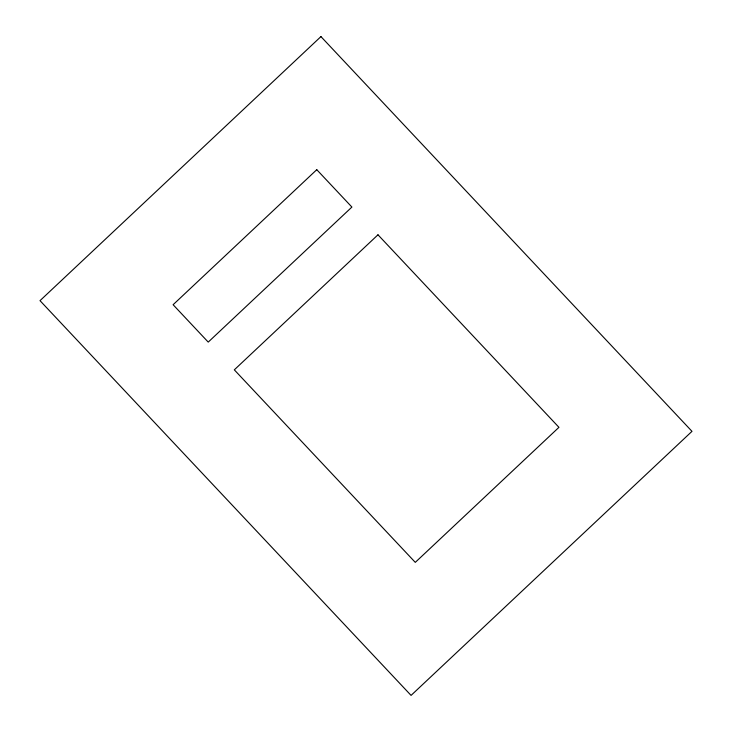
<?xml version="1.0" encoding="UTF-8"?>
<svg xmlns="http://www.w3.org/2000/svg" width="732" height="732" viewBox="0 0 732 732"><rect width="100%" height="100%" fill="white"/><g stroke="black" fill="none" stroke-linecap="round" stroke-linejoin="round"><path stroke-width="1.1" d="M320.936 36.6L40.013 300.66L411.064 695.4L691.987 431.34L320.936 36.6M316.773 169.687L173.109 304.722L208.236 342.1L351.9 207.065L316.773 169.687M377.977 234.798L234.313 369.843L415.282 562.368L558.946 427.332L377.977 234.798"/></g></svg>
